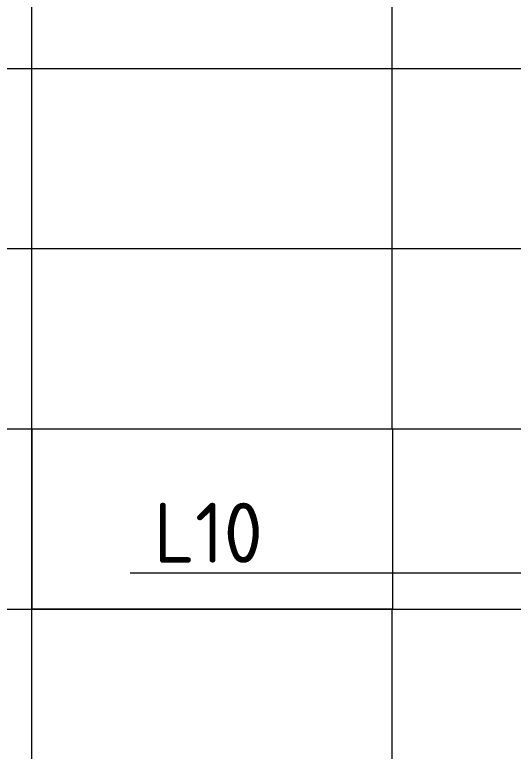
# Model space of a CAD drawing. Header units: millimetres. Extents: x -3377 to 186574, y -8553 to 29000.
# Drawn here: x 35574 to 37234, y 3006 to 5458 of the extents above; entities that cross this region are included whole.
import ezdxf

# ---------------------------------------------------------------- set-up
doc = ezdxf.new("R2010")
doc.units = ezdxf.units.MM
doc.linetypes.add('Осевая', pattern=[3175, 635, -476.25, 1587.5, -476.25])
doc.layers.add('A-ANNO-NOTE', color=1, linetype='Continuous', lineweight=9, true_color=0xff0000)
doc.layers.add('A-CLNG-1', color=7, linetype='Continuous', lineweight=9, true_color=0xc0c0c0)
for name, color, linetype, lineweight in [('A-CLNG-PATT', 7, 'Continuous', 9), ('E-LITE-EQPM-IDEN', 7, 'Continuous', 9), ('Оси', 7, 'Continuous', 9), ('Оси-2', 7, 'Осевая', 9)]:
    doc.layers.add(name, color=color, linetype=linetype, lineweight=lineweight)
doc.styles.add('GOST Common_1', font='GOST_Common.ttf', dxfattribs={"height": 200})

msp = doc.modelspace()

# ---------------------------------------------------------------- hatches: boundary and pattern name
at = {"layer": 'A-CLNG-PATT'}
h = msp.add_hatch(dxfattribs=at)
h.set_pattern_fill('FP_89', color=256, style=0, pattern_type=2)
h.set_pattern_definition([(180, (30830.24, 5279), (7e-14, -600), []), (270, (30830.2, 5279), (1200, 7e-14), [])])
h.paths.add_polyline_path([(29628.7, 521), (38250, 521), (38250, 7050), (37190, 7050), (37189, 7680), (33630, 7679), (33630, 7280), (32991.3, 7280), (32991.3, 7680), (29829.7, 7680), (29829.7, 7280), (29628.7, 7280), (29628.7, 523.3)])
h.paths.add_polyline_path([(35918.3, 1080), (35631.8, 1080), (35631.8, 1680), (36831.8, 1680), (36831.8, 1080)])
h.paths.add_polyline_path([(34430.8, 1080), (33230.8, 1080), (33230.8, 1680), (34430.8, 1680), (34430.8, 1336.4)])
h.paths.add_polyline_path([(32030.8, 1080), (30830.8, 1080), (30830.8, 1680), (32030.8, 1680)])
h.paths.add_polyline_path([(36831.8, 3480), (35631.8, 3480), (35631.8, 4080), (36831.8, 4080)])
h.paths.add_polyline_path([(34430.8, 3480), (33230.8, 3480), (33230.8, 4080), (34430.8, 4080)])
h.paths.add_polyline_path([(32030.8, 3480), (30830.8, 3480), (30830.8, 4080), (32030.8, 4080)])
h.paths.add_polyline_path([(35918.3, 5880), (35631.8, 5880), (35631.8, 6480), (36831.8, 6480), (36831.8, 5880)])
h.paths.add_polyline_path([(33230.8, 5880), (33230.8, 6480), (34430.8, 6480), (34430.8, 5880)])
h.paths.add_polyline_path([(31438.7, 5880), (30830.8, 5880), (30830.8, 6480), (32030.8, 6480), (32030.8, 5880)])

# ---------------------------------------------------------------- linework, layer by layer
at = {"layer": 'A-ANNO-NOTE'}
for p, q in [((35631.7, 4079.9), (36831.7, 4079.9)), ((35631.7, 3479.9), (35631.7, 4079.9)), ((36831.7, 4079.9), (36831.7, 3479.9)), ((36831.7, 3479.9), (35631.7, 3479.9))]:
    msp.add_line(p, q, dxfattribs=at)
at = {"layer": 'A-CLNG-1'}
for p, q in [((35631.8, 3480), (35631.8, 4080)), ((35631.8, 4080), (36831.8, 4080)), ((36831.8, 4080), (36831.8, 3480)), ((36831.8, 3480), (35631.8, 3480))]:
    msp.add_line(p, q, dxfattribs=at)
at = {"layer": 'Оси'}
msp.add_line((35997.1, 3600), (38497.1, 3600), dxfattribs=at)
at = {"layer": 'Оси-2'}
msp.add_line((-77.3, 3600), (35997.1, 3600), dxfattribs=at)

# ---------------------------------------------------------------- texts
at = {"layer": 'E-LITE-EQPM-IDEN', "insert": (36037.1, 3833.8), "char_height": 200, "width": 472.996, "attachment_point": 1, "style": 'GOST Common_1'}
msp.add_mtext('L10', dxfattribs=at)

doc.saveas('drawing.dxf')
